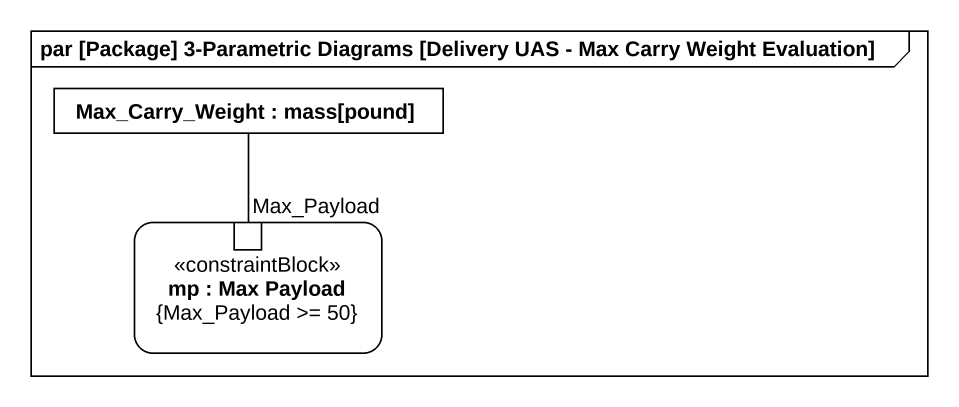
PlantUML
@startuml
mainframe par [Package] 3-Parametric Diagrams [Delivery UAS - Max Carry Weight Evaluation]
rectangle "Max_Carry_Weight : mass[pound]" as Max_Carry_Weight
rectangle "mp : Max Payload\n{Max_Payload >= 50}" as mp <<constraintBlock>> {
  port Max_Payload
}
Max_Carry_Weight -- Max_Payload
@enduml
